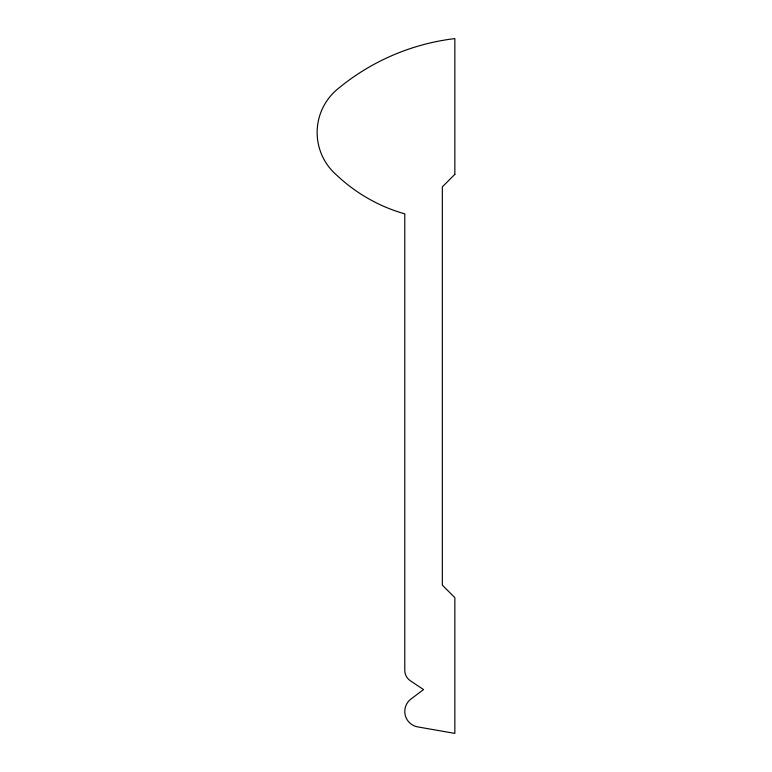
<?xml version="1.0" encoding="UTF-8"?>
<svg xmlns="http://www.w3.org/2000/svg" width="772" height="772" viewBox="0 0 772 772"><rect width="100%" height="100%" fill="white"/><g stroke="black" fill="none" stroke-linecap="round" stroke-linejoin="round"><path stroke-width="1.16" d="M454.853 174.337L442.337 186.863L442.337 585.137L454.853 597.663L454.853 733.4L417.729 726.906A15.652 15.652 0 0 1 411.042 698.969L423.558 689.579L410.357 680.779A12.516 12.516 0 0 1 404.779 670.366L404.779 213.863A164.262 164.262 0 0 1 336.814 175.263A56.337 56.337 0 0 1 336.814 89.716A224.97 224.97 0 0 1 454.853 38.6L454.853 174.337"/></g></svg>
